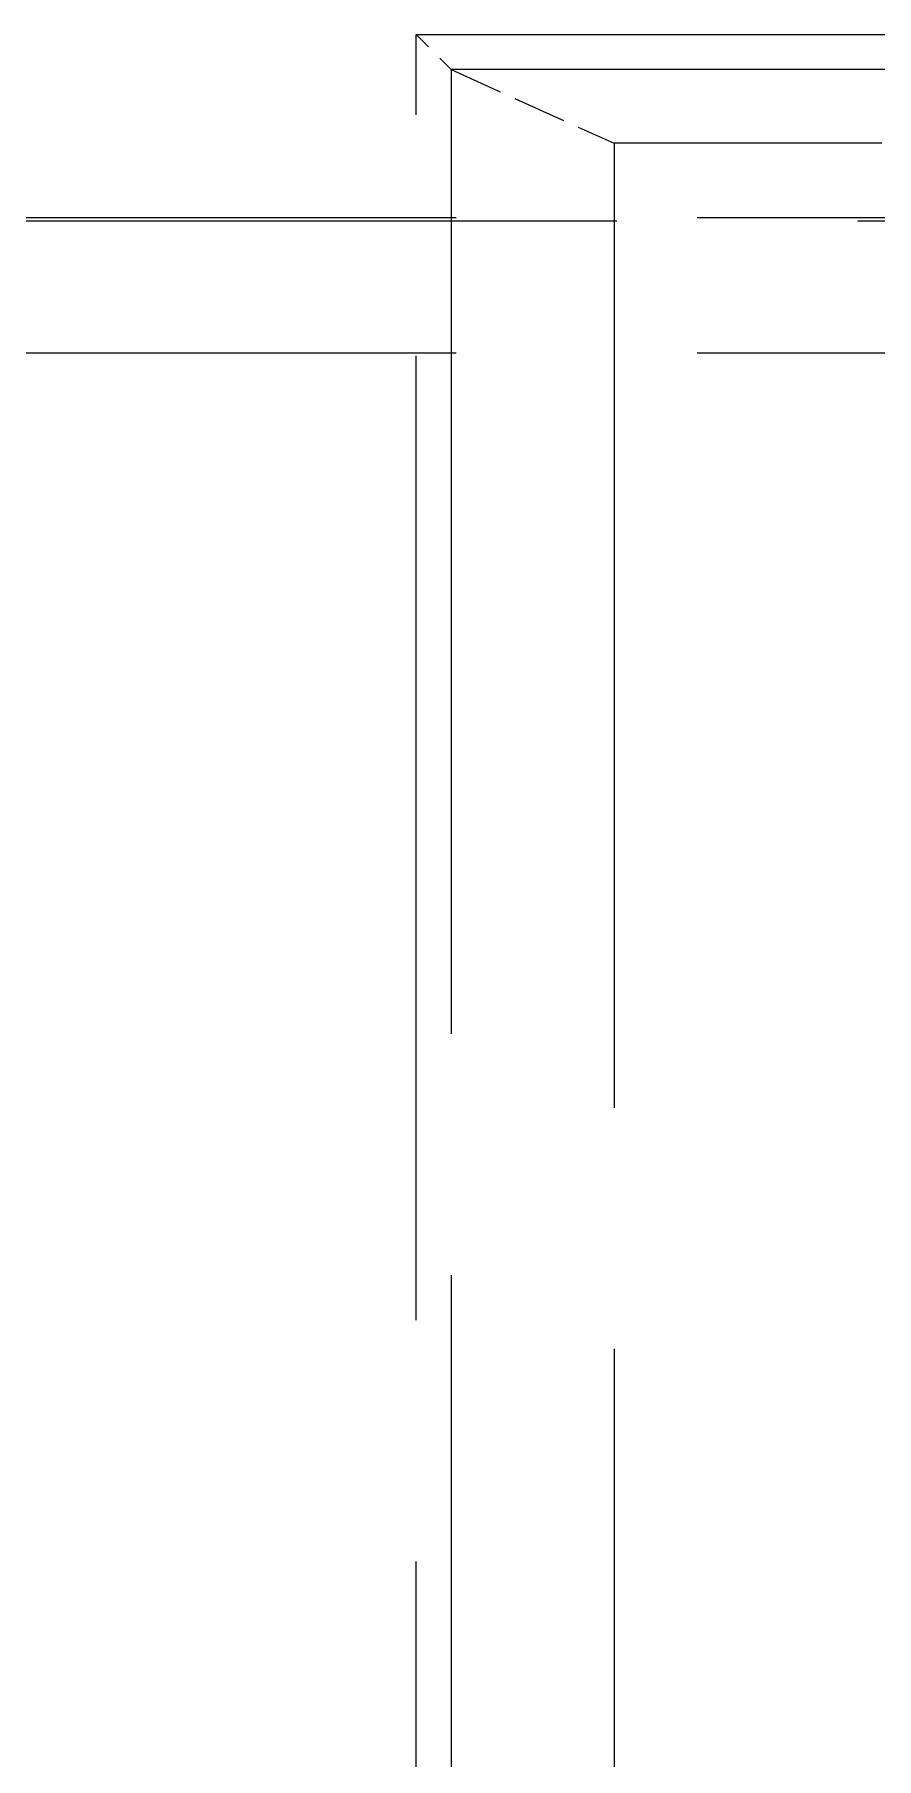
# Model space of a CAD drawing. Extents: x 23 to 587, y 4 to 413.
# Drawn here: x 209.79 to 215.03, y 309.92 to 320.64 of the extents above; entities that cross this region are included whole.
import ezdxf

# ---------------------------------------------------------------- set-up
doc = ezdxf.new("R2010")
doc.units = 0
doc.linetypes.add('DASHED', pattern=[15, 12, -3])
doc.layers.get('0').update_dxf_attribs({"lineweight": 13})

# ---------------------------------------------------------------- blocks, each defined once
blk = doc.blocks.new('BLOCK398')
at = {"color": 7, "linetype": 'DASHED', "lineweight": 13, "ltscale": 0.015468}
blk.add_line((214.328, -77.918), (213.89, -77.481), dxfattribs=at)
at = {"color": 7, "linetype": 'DASHED', "lineweight": 13}
for p, q in [((213.89, -108.481), (213.89, -77.481)), ((213.89, -77.481), (274.89, -77.481)), ((214.328, -77.918), (214.328, -108.043)), ((267.514, -77.918), (214.328, -77.918)), ((216.355, -78.835), (216.355, -106.016)), ((-67.61, -79.759), (556.39, -79.759)), ((-67.61, -79.759), (556.39, -79.759)), ((204.39, -79.8), (227.14, -79.8)), ((-67.61, -81.441), (556.39, -81.441))]:
    blk.add_line(p, q, dxfattribs=at)
at = {"color": 7, "linetype": 'DASHED', "lineweight": 13, "ltscale": 0.055632}
blk.add_line((214.328, -77.918), (216.355, -78.835), dxfattribs=at)
at = {"color": 7, "linetype": 'DASHED', "lineweight": 13, "ltscale": 0.333286}
blk.add_line((229.687, -78.835), (216.355, -78.835), dxfattribs=at)

msp = doc.modelspace()

# ---------------------------------------------------------------- block references
at = {"lineweight": 0, "xscale": 0.5, "yscale": 0.5, "zscale": 0.5}
msp.add_blockref('BLOCK398', (105.216, 359.385), dxfattribs=at)

doc.saveas('drawing.dxf')
